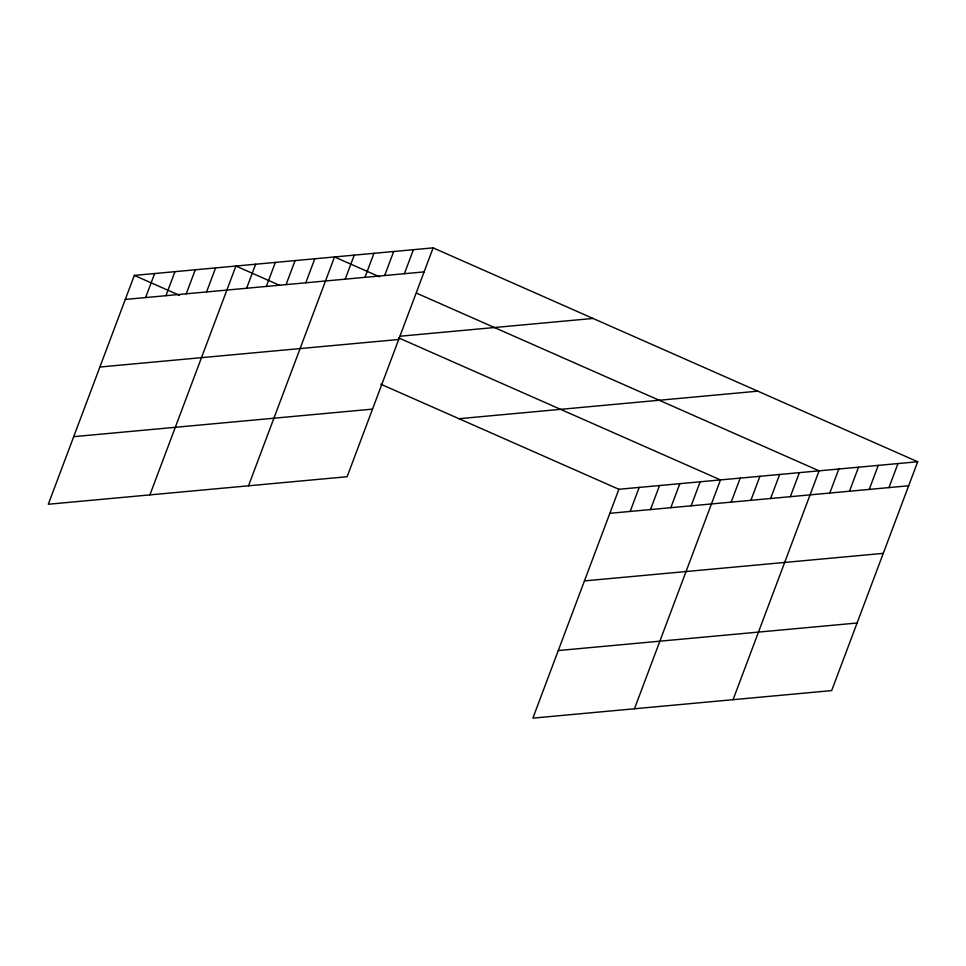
<?xml version="1.0" encoding="UTF-8"?>
<svg xmlns="http://www.w3.org/2000/svg" width="966" height="966" viewBox="0 0 966 966"><rect width="100%" height="100%" fill="white"/><g stroke="black" fill="none" stroke-linecap="round" stroke-linejoin="round"><path stroke-width="1.45" d="M433.13 247.864L134.322 275.407L48.3 504.252L347.12 476.721L433.13 247.864L917.7 461.748L831.678 690.593L532.87 718.136L618.88 489.279L917.7 461.748M145.612 297.552L154.645 273.535M165.923 295.681L174.955 271.663M186.245 293.809L195.277 269.78M206.567 291.937L215.599 267.908M149.899 494.894L235.921 266.036L279.657 285.344M246.608 288.254L255.64 264.225M266.326 286.431L275.358 262.402M286.057 284.62L295.077 260.591M305.775 282.796L314.807 258.767M248.504 485.801L334.526 256.956L379.626 276.856M345.212 279.162L354.244 255.133M364.943 277.351L373.975 253.321M384.661 275.527L393.693 251.498M404.38 273.716L413.412 249.687M630.17 511.437L639.202 487.407M650.492 509.565L659.524 485.536M670.815 507.693L679.847 483.664M691.137 505.822L700.157 481.793M634.457 708.766L720.479 479.921L398.572 337.834M731.177 502.127L740.21 478.098M750.896 500.316L759.928 476.286M770.614 498.492L779.647 474.463M790.333 496.681L799.365 472.652M733.073 699.686L819.096 470.828L416.527 293.145M829.782 493.046L838.814 469.017M849.5 491.223L858.533 467.194M869.231 489.412L878.251 465.383M888.949 487.589L897.982 463.559M125.29 299.436L424.098 271.893M400.045 336.228L593.039 318.442M99.884 367.02L398.692 339.489M73.706 436.668L372.526 409.125M458.983 418.701L757.791 391.17M609.848 513.308L908.668 485.777M584.442 580.904L883.262 553.361M558.276 650.541L857.083 623.01M134.322 275.407L179.422 295.306M380.725 384.166L618.88 489.279"/></g></svg>
